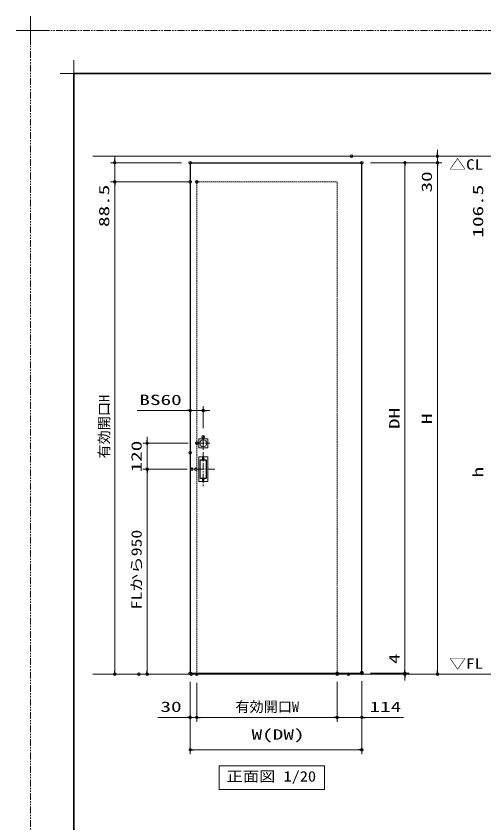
# Model space of a CAD drawing. Units: millimetres, scale not verified. Extents: x -1306 to 1306, y -607 to 607.
# Drawn here: x -1306 to -873, y -140 to 607 of the extents above; entities that cross this region are included whole.
import ezdxf
from ezdxf.enums import TextEntityAlignment as Align

# ---------------------------------------------------------------- set-up
doc = ezdxf.new("R2010")
doc.units = ezdxf.units.MM
doc.header["$LTSCALE"] = 5
doc.header["$PDMODE"] = 32
doc.header["$PDSIZE"] = 2.5
for name, pattern in [('USER1', [0.375, 0.25, -0.125]), ('USER2', [2.5, 1.25, -0.25, 0.25, -0.25, 0.25, -0.25]), ('USER3', [2, 1.25, -0.25, 0.25, -0.25])]:
    doc.linetypes.add(name, pattern=pattern)
for name, color, linetype, lineweight in [('0-1_線(黄)', 2, 'Continuous', 15), ('0-2_点線(水)', 4, 'USER1', 9), ('0-4_線(白)', 7, 'Continuous', 30), ('0-5_線(水)', 4, 'Continuous', 9), ('0-6_寸法線', 3, 'Continuous', 13), ('0-7_0', 3, 'Continuous', 25), ('0-8_DEFPOINTS', 7, 'Continuous', 5), ('0-9_陰線', 1, 'USER2', 9), ('0-A_中心線', 3, 'USER3', 9), ('0-F_図面枠', 7, 'Continuous', 35), ('1-0_一般', 7, 'Continuous', 5)]:
    doc.layers.add(name, color=color, linetype=linetype, lineweight=lineweight)
doc.styles.add('ＭＳ ゴシック', font='')
doc.styles.get('ＭＳ ゴシック').set_extended_font_data('MS Gothic')

# ---------------------------------------------------------------- blocks, each defined once
blk = doc.blocks.new('_DOT')
at = {"layer": '0-7_0'}
blk.add_line((-2.5, 0), (-5, 0), dxfattribs=at)
for points in [[(0, 0), (-2.5, 0), (-2.48, 0.313)], [(0, 0), (-2.48, -0.313), (-2.5, 0)], [(0, 0), (-2.48, 0.313), (-2.421, 0.622)], [(0, 0), (-2.421, -0.622), (-2.48, -0.313)], [(0, 0), (-2.421, 0.622), (-2.324, 0.92)], [(0, 0), (-2.324, -0.92), (-2.421, -0.622)], [(0, 0), (-2.324, 0.92), (-2.191, 1.204)], [(0, 0), (-2.191, -1.204), (-2.324, -0.92)], [(0, 0), (-2.191, 1.204), (-2.023, 1.469)], [(0, 0), (-2.023, -1.469), (-2.191, -1.204)], [(0, 0), (-2.023, 1.469), (-1.822, 1.711)], [(0, 0), (-1.822, -1.711), (-2.023, -1.469)], [(0, 0), (-1.822, 1.711), (-1.594, 1.926)], [(0, 0), (-1.594, -1.926), (-1.822, -1.711)], [(0, 0), (-1.594, 1.926), (-1.34, 2.111)], [(0, 0), (-1.34, -2.111), (-1.594, -1.926)], [(0, 0), (-1.34, 2.111), (-1.064, 2.262)], [(0, 0), (-1.064, -2.262), (-1.34, -2.111)], [(0, 0), (-1.064, 2.262), (-0.773, 2.378)], [(0, 0), (-0.773, -2.378), (-1.064, -2.262)], [(0, 0), (-0.773, 2.378), (-0.468, 2.456)], [(0, 0), (-0.468, -2.456), (-0.773, -2.378)], [(0, 0), (-0.468, 2.456), (-0.157, 2.495)], [(0, 0), (-0.157, -2.495), (-0.468, -2.456)], [(0, 0), (-0.157, 2.495), (0.157, 2.495)], [(0, 0), (0.157, -2.495), (-0.157, -2.495)], [(0, 0), (0.157, 2.495), (0.468, 2.456)], [(0, 0), (0.468, 2.456), (0.773, 2.378)], [(0, 0), (0.773, 2.378), (1.064, 2.262)], [(0, 0), (1.064, 2.262), (1.34, 2.111)], [(0, 0), (1.34, 2.111), (1.594, 1.926)], [(0, 0), (1.594, 1.926), (1.822, 1.711)], [(0, 0), (1.822, 1.711), (2.023, 1.469)], [(0, 0), (2.023, 1.469), (2.191, 1.204)], [(0, 0), (2.191, 1.204), (2.324, 0.92)], [(0, 0), (2.324, 0.92), (2.421, 0.622)], [(0, 0), (2.421, 0.622), (2.48, 0.313)], [(0, 0), (2.48, 0.313), (2.5, 0)], [(0, 0), (0.468, -2.456), (0.157, -2.495)], [(0, 0), (0.773, -2.378), (0.468, -2.456)], [(0, 0), (1.064, -2.262), (0.773, -2.378)], [(0, 0), (1.34, -2.111), (1.064, -2.262)], [(0, 0), (1.594, -1.926), (1.34, -2.111)], [(0, 0), (1.822, -1.711), (1.594, -1.926)], [(0, 0), (2.023, -1.469), (1.822, -1.711)], [(0, 0), (2.191, -1.204), (2.023, -1.469)], [(0, 0), (2.324, -0.92), (2.191, -1.204)], [(0, 0), (2.421, -0.622), (2.324, -0.92)], [(0, 0), (2.48, -0.313), (2.421, -0.622)], [(0, 0), (2.5, 0), (2.48, -0.313)]]:
    blk.add_solid(points, dxfattribs=at)
blk = doc.blocks.new('グループ-13-1')
at = {"layer": '1-0_一般'}
for p, q in [((62041.6, -14029.5), (62041.6, -13365.5)), ((61709.6, -13697.5), (62373.6, -13697.5))]:
    blk.add_line(p, q, dxfattribs=at)

msp = doc.modelspace()

# ---------------------------------------------------------------- linework, layer by layer
at = {"layer": '0-1_線(黄)'}
for p, q in [((-1235.181, 477.447), (-555.218, 477.447)), ((-1235.181, -2.553), (-758.267, -2.553))]:
    msp.add_line(p, q, dxfattribs=at)
msp.add_lwpolyline([(-1118.14, -87.553), (-1020.724, -87.553), (-1020.724, -109.388), (-1118.14, -109.388)], close=True, dxfattribs=at)
at = {"layer": '0-2_点線(水)'}
msp.add_line((-1008.987, -1.753), (-1008.987, 453.747), dxfattribs=at)
msp.add_lwpolyline([(-1138.987, -2.553), (-1138.987, 453.747), (-1008.987, 453.747)], dxfattribs=at)
at = {"layer": '0-4_線(白)'}
for p, q in [((-1144.987, 471.447), (-986.187, 471.447)), ((-1144.987, 471.447), (-1144.987, -1.753)), ((-986.187, -1.753), (-986.187, 471.447))]:
    msp.add_line(p, q, dxfattribs=at)
at = {"layer": '0-5_線(水)'}
msp.add_line((-1144.987, -1.753), (-986.187, -1.753), dxfattribs=at)
at = {"layer": '0-6_寸法線'}
for p, q in [((-916.187, 480.447), (-916.187, 483.447)), ((-1152.987, 471.447), (-1218.987, 471.447)), ((-1214.987, 474.447), (-1214.987, 477.447)), ((-1214.987, 471.447), (-1214.987, 453.747)), ((-987.687, 477.447), (-912.187, 477.447)), ((-978.187, 471.447), (-912.187, 471.447)), ((-978.187, 471.447), (-942.187, 471.447)), ((-978.187, 471.447), (-912.187, 471.447)), ((-916.187, 477.447), (-916.187, 471.447)), ((-946.187, 468.447), (-946.187, 1.247)), ((-916.187, 468.447), (-916.187, 441.256)), ((-916.187, 468.447), (-916.187, 0.447)), ((-1146.987, 453.747), (-1218.987, 453.747)), ((-1152.987, 453.747), (-1218.987, 453.747)), ((-1214.987, 450.747), (-1214.987, 409.271)), ((-1214.987, 450.747), (-1214.987, 0.447)), ((-1147.987, 241.822), (-1194.225, 241.822)), ((-1144.987, 210.703), (-1144.987, 245.822)), ((-1132.987, 241.822), (-1144.987, 241.822)), ((-1132.987, 225.448), (-1132.987, 245.822)), ((-1129.987, 241.822), (-1126.987, 241.822)), ((-1184.987, 214.448), (-1184.987, 217.448)), ((-1146.987, 211.448), (-1188.987, 211.448)), ((-1184.987, 211.448), (-1184.987, 187.447)), ((-1137.187, 215.548), (-1137.187, 207.348)), ((-1128.887, 215.648), (-1137.087, 215.648)), ((-1133.187, 212.648), (-1133.187, 210.248)), ((-1132.787, 212.648), (-1133.187, 212.648)), ((-1132.787, 210.248), (-1133.187, 210.248)), ((-1132.787, 212.648), (-1132.787, 210.248)), ((-1128.787, 207.348), (-1128.787, 215.548)), ((-1137.087, 207.248), (-1128.887, 207.248)), ((-1137.087, 176.347), (-1137.087, 198.547)), ((-1136.687, 198.947), (-1129.287, 198.947)), ((-1135.887, 179.347), (-1135.887, 195.547)), ((-1135.787, 179.447), (-1135.787, 195.447)), ((-1135.487, 195.947), (-1130.487, 195.947)), ((-1135.387, 195.847), (-1130.587, 195.847)), ((-1130.187, 195.447), (-1130.187, 179.447)), ((-1130.087, 195.547), (-1130.087, 179.347)), ((-1128.887, 198.547), (-1128.887, 176.347)), ((-1147.901, 187.447), (-1188.987, 187.447)), ((-1151.701, 187.447), (-1188.987, 187.447)), ((-1184.987, 184.447), (-1184.987, 0.447)), ((-1184.987, 184.447), (-1184.987, 181.447)), ((-1129.287, 175.947), (-1136.687, 175.947)), ((-1130.487, 178.947), (-1135.487, 178.947)), ((-1130.587, 179.047), (-1135.387, 179.047)), ((-946.187, 1.247), (-946.187, 19.39)), ((-1152.237, -2.553), (-1218.987, -2.553)), ((-1184.625, -2.553), (-1180.987, -2.553)), ((-1000.987, -2.553), (-942.187, -2.553)), ((-990.613, -2.553), (-912.187, -2.553)), ((-978.187, -1.753), (-942.187, -1.753)), ((-978.187, -1.753), (-942.187, -1.753)), ((-946.187, -2.553), (-946.187, -1.753)), ((-946.187, -5.553), (-946.187, -8.553)), ((-1144.987, -9.753), (-1144.987, -76.553)), ((-1144.987, -9.753), (-1144.987, -46.553)), ((-1138.987, -10.553), (-1138.987, -46.553)), ((-1138.987, -10.553), (-1138.987, -46.553)), ((-1008.987, -9.753), (-1008.987, -46.553)), ((-1008.987, -9.753), (-1008.987, -46.553)), ((-986.187, -8.953), (-986.187, -76.553)), ((-986.187, -9.753), (-986.187, -46.553)), ((-1147.987, -42.553), (-1175.178, -42.553)), ((-1138.987, -42.553), (-1144.987, -42.553)), ((-1135.987, -42.553), (-1011.987, -42.553)), ((-1135.987, -42.553), (-1132.987, -42.553)), ((-1011.987, -42.553), (-1014.987, -42.553)), ((-1008.987, -42.553), (-986.187, -42.553)), ((-983.187, -42.553), (-947.425, -42.553)), ((-1141.987, -72.553), (-989.187, -72.553))]:
    msp.add_line(p, q, dxfattribs=at)
for centre, radius in [((-1132.987, 211.448), 3.26), ((-1132.987, 197.347), 0.8), ((-1132.987, 177.547), 0.8)]:
    msp.add_circle(centre, radius, dxfattribs=at)
for centre, radius, start, end in [((-1137.087, 215.548), 0.1, 90, 180), ((-1128.887, 215.548), 0.1, 0, 90), ((-1137.087, 207.348), 0.1, 180, 270), ((-1128.887, 207.348), 0.1, 270, 0), ((-1136.687, 198.547), 0.4, 90, 180), ((-1135.487, 195.547), 0.4, 90, 180), ((-1135.387, 195.447), 0.4, 90, 180), ((-1130.587, 195.447), 0.4, 0, 90), ((-1130.487, 195.547), 0.4, 0, 90), ((-1129.287, 198.547), 0.4, 0, 90), ((-1135.387, 179.447), 0.4, 180, 270), ((-1130.587, 179.447), 0.4, 270, 0), ((-1136.687, 176.347), 0.4, 180, 270), ((-1135.487, 179.347), 0.4, 180, 270), ((-1130.487, 179.347), 0.4, 270, 0), ((-1129.287, 176.347), 0.4, 270, 0)]:
    msp.add_arc(centre, radius, start, end, dxfattribs=at)
at = {"layer": '0-8_DEFPOINTS'}
for p, q in [((-1252.964, 541.55), (-1252.964, 566.45)), ((-1265.414, 554), (-1240.514, 554))]:
    msp.add_line(p, q, dxfattribs=at)
for p in [(-995.687, 477.447), (-1144.987, 471.447), (-986.187, 471.447), (-916.187, 471.447), (-1214.987, 453.747), (-1144.987, 453.747), (-1138.987, 453.747), (-1132.987, 241.822), (-1132.987, 217.448), (-1138.987, 211.448), (-1144.987, 202.703), (-1184.987, 187.447), (-1143.701, 187.447), (-1139.901, 187.447), (-986.187, -0.953), (-1214.987, -2.553), (-1192.625, -2.553), (-1184.987, -2.553), (-1144.987, -1.753), (-1144.237, -2.553), (-1138.987, -2.553), (-1008.987, -1.753), (-1008.987, -2.553), (-998.613, -2.553), (-986.187, -1.753), (-986.187, -1.753), (-946.187, -1.753), (-946.187, -2.553), (-916.187, -2.553), (-1144.987, -42.553), (-1008.987, -42.553), (-986.187, -72.553)]:
    msp.add_point(p, dxfattribs=at)
at = {"layer": '0-9_陰線', "color": 4}
for p in [(387.036, 594), (-1292.964, -594)]:
    msp.add_line(p, (-1292.964, 594), dxfattribs=at)
at = {"layer": '0-A_中心線'}
for p, q in [((-1132.987, 217.448), (-1132.987, 205.448)), ((-1138.987, 211.448), (-1126.987, 211.448)), ((-1132.987, 203.158), (-1132.987, 171.736)), ((-1122.274, 187.447), (-1139.901, 187.447))]:
    msp.add_line(p, q, dxfattribs=at)
at = {"layer": '0-F_図面枠'}
msp.add_lwpolyline([(-1252.964, -554), (347.036, -554), (347.036, 554), (-1252.964, 554)], close=True, dxfattribs=at)

# ---------------------------------------------------------------- block references
at = {"layer": '0-6_寸法線', "xscale": 0.6, "yscale": 0.6}
for p, rotation in [((-916.187, 477.447), 270), ((-1214.987, 471.447), 270), ((-946.187, 471.447), 90), ((-916.187, 471.447), 90), ((-916.187, 471.447), 90), ((-1214.987, 453.747), 90), ((-1214.987, 453.747), 90), ((-1132.987, 241.822), 180), ((-1184.987, 211.448), 270), ((-1184.987, 187.447), 90), ((-1184.987, 187.447), 90), ((-1214.987, -2.553), 270), ((-1184.987, -2.553), 270), ((-946.187, -1.753), 270), ((-946.187, -1.753), 270), ((-916.187, -2.553), 270), ((-946.187, -2.553), 90), ((-1138.987, -42.553), 180), ((-1138.987, -42.553), 180), ((-986.187, -42.553), 180), ((-1144.987, -72.553), 180)]:
    msp.add_blockref('_DOT', p, dxfattribs=dict(at, rotation=rotation))
for p in [(-1144.987, 241.822), (-1144.987, -42.553), (-1008.987, -42.553), (-1008.987, -42.553), (-986.187, -72.553)]:
    msp.add_blockref('_DOT', p, dxfattribs=at)
at = {"layer": '0-9_陰線', "xscale": 0.04, "yscale": 0.04}
msp.add_blockref('グループ-13-1', (-3774.629, 1141.9), dxfattribs=at)

# ---------------------------------------------------------------- texts
at = {"layer": '0-1_線(黄)', "style": 'ＭＳ ゴシック'}
for s, width, p in [('△CL', 1.2, (-905.308, 462.125)), ('▽FL', 1.2, (-905.308, -0.446)), ('正面図 1/20', 1.15, (-1111.427, -104.931))]:
    msp.add_text(s, height=9.621, dxfattribs=dict(at, width=width)).set_placement(p, align=Align.BOTTOM_LEFT)
at = {"layer": '0-6_寸法線', "style": 'ＭＳ ゴシック'}
for s, height, width, p in [('30', 9.604, 1.5, (-918.337, 443.828)), ('88.5', 9.604, 1.5, (-1217.137, 411.842)), ('106.5', 9.604, 1.5, (-870.85, 402.054)), ('DH', 9.604, 1.5, (-948.337, 224.609)), ('H', 9.604, 1.5, (-918.337, 229.209)), ('120', 9.604, 1.5, (-1187.137, 184.447)), ('h', 9.604, 1.5, (-870.85, 179.673)), ('FLから950', 9.621, 1.25, (-1187.137, 57.59)), ('4', 9.604, 1.5, (-948.337, 6.818))]:
    msp.add_text(s, height=height, rotation=90, dxfattribs=dict(at, width=width)).set_placement(p, align=Align.BOTTOM_LEFT)
msp.add_text('有効開口H', height=9.604, rotation=90, dxfattribs=at).set_placement((-1217.137, 197.311), align=Align.BOTTOM_LEFT)
at = {"layer": '0-6_寸法線', "style": 'ＭＳ ゴシック', "width": 1.5}
for s, p in [('BS60', (-1192.13, 243.971)), ('30', (-1172.606, -40.404)), ('114', (-979.044, -40.404)), ('W(DW)', (-1088.206, -66.118))]:
    msp.add_text(s, height=9.604, dxfattribs=at).set_placement(p, align=Align.BOTTOM_LEFT)
at = {"layer": '0-6_寸法線', "style": 'ＭＳ ゴシック'}
msp.add_text('有効開口W', height=9.604, dxfattribs=at).set_placement((-1103.225, -40.404), align=Align.BOTTOM_LEFT)

doc.saveas('drawing.dxf')
